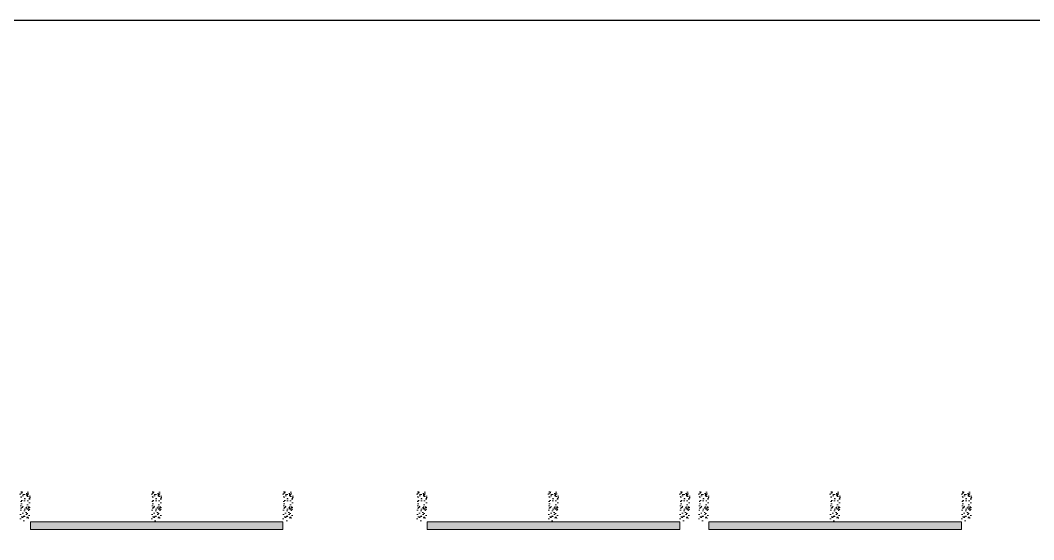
# Model space of a CAD drawing. Header units: millimetres. Extents: x 1078357 to 1340092, y -4684019 to -4550360.
# Drawn here: x 1259534 to 1279584, y -4623832 to -4613562 of the extents above; entities that cross this region are included whole.
import ezdxf

# ---------------------------------------------------------------- set-up
doc = ezdxf.new("R2010")
doc.units = ezdxf.units.MM
doc.layers.add('S-NON STR RCC WALL', color=8, linetype='Continuous', lineweight=0)
doc.layers.add('Wall-boundary', color=6, linetype='Continuous', lineweight=30)
pattern_1 = [(50, (-6208385.72, 28248190.43), (182.184669, -15.93908554), [19.05, -209.55]), (355, (-6208385.72, 28248190.43), (-35.2434214, 191.0568452), [15.24, -167.6405842]), (100.4514447, (-6208370.54, 28248189.1), (146.9412471, 175.1177519), [16.1900088, -178.0902446]), (46.1842, (-6208385.72, 28248241.23), (271.0790409, -42.042328), [28.575, -314.325]), (96.6355576, (-6208363.13, 28248237.72), (237.404134, 247.4261246), [24.2850231, -267.1356082]), (351.1841512, (-6208385.72, 28248241.23), (237.404134, 247.4261246), [22.859967, -251.459732]), (21, (-6208360.32, 28248228.53), (151.6143913, -102.2651982), [19.05, -209.55]), (326, (-6208360.32, 28248228.53), (61.8020283, 184.1879661), [15.24, -167.64]), (71.451445, (-6208347.69, 28248220), (213.4164193, 81.9227689), [16.1900088, -178.0899376]), (37.5, (-6208385.72, 28248190.43), (3.08860325, 84.55503887), [0, -165.608, 0, -170.18, 0, -168.275]), (7.5, (-6208385.72, 28248190.43), (66.8196625, 100.18057482), [0, -97.028, 0, -161.798, 0, -64.135]), (327.5, (-6208442.36, 28248190.43), (135.59059517, -5.72874399), [0, -63.5, 0, -198.12, 0, -262.89]), (317.5, (-6208467.76, 28248190.43), (148.1291814, 25.42649103), [0, -82.55, 0, -131.572, 0, -186.69])]

msp = doc.modelspace()

# ---------------------------------------------------------------- hatches: boundary and pattern name
at = {"layer": 'S-NON STR RCC WALL'}
h = msp.add_hatch(dxfattribs=at)
h.set_pattern_fill('AR-CONC', color=256, angle=180)
h.set_pattern_definition([(50, (-7274310.42, 32932209.61), (182.184669, -15.93908554), [19.05, -209.55]), (355, (-7274310.42, 32932209.61), (-35.2434214, 191.0568452), [15.24, -167.6405842]), (100.4514447, (-7274295.23, 32932208.29), (146.9412471, 175.1177519), [16.1900088, -178.0902446]), (46.1842, (-7274310.42, 32932260.41), (271.0790409, -42.0423279), [28.575, -314.325]), (96.6355576, (-7274287.83, 32932256.9), (237.404134, 247.4261246), [24.2850231, -267.1356082]), (351.1841512, (-7274310.42, 32932260.41), (237.404134, 247.4261246), [22.859967, -251.459732]), (21, (-7274285.02, 32932247.71), (151.61439127, -102.2651982), [19.05, -209.55]), (326, (-7274285.02, 32932247.71), (61.80202835, 184.1879661), [15.24, -167.64]), (71.451445, (-7274272.38, 32932239.2), (213.4164193, 81.9227689), [16.1900088, -178.0899376]), (37.5, (-7274310.415, 32932209.615), (3.08860325, 84.55503887), [0, -165.608, 0, -170.18, 0, -168.275]), (7.5, (-7274310.415, 32932209.615), (66.8196625, 100.18057482), [0, -97.028, 0, -161.798, 0, -64.135]), (327.5, (-7274367.06, 32932209.615), (135.59059517, -5.72874399), [0, -63.5, 0, -198.12, 0, -262.89]), (317.5, (-7274392.46, 32932209.61), (148.1291814, 25.42649103), [0, -82.55, 0, -131.572, 0, -186.69])])
h.paths.add_polyline_path([(1259734.4, -4623478.6), (1259734.4, -4622878.6), (1259534.4, -4622878.6), (1259534.4, -4623478.6), (1259734.4, -4623478.6)], is_closed=False)
h = msp.add_hatch(dxfattribs=at)
h.set_pattern_fill('AR-CONC', color=256, angle=180)
h.set_pattern_definition([(50, (-7271710.42, 32932209.61), (182.184669, -15.93908554), [19.05, -209.55]), (355, (-7271710.42, 32932209.61), (-35.2434214, 191.0568452), [15.24, -167.6405842]), (100.4514447, (-7271695.23, 32932208.29), (146.9412471, 175.1177519), [16.1900088, -178.0902446]), (46.1842, (-7271710.42, 32932260.41), (271.0790409, -42.0423279), [28.575, -314.325]), (96.6355576, (-7271687.83, 32932256.9), (237.404134, 247.4261246), [24.2850231, -267.1356082]), (351.1841512, (-7271710.42, 32932260.41), (237.404134, 247.4261246), [22.859967, -251.459732]), (21, (-7271685.02, 32932247.71), (151.61439127, -102.2651982), [19.05, -209.55]), (326, (-7271685.02, 32932247.71), (61.80202835, 184.1879661), [15.24, -167.64]), (71.451445, (-7271672.38, 32932239.2), (213.4164193, 81.9227689), [16.1900088, -178.0899376]), (37.5, (-7271710.415, 32932209.615), (3.08860325, 84.55503887), [0, -165.608, 0, -170.18, 0, -168.275]), (7.5, (-7271710.415, 32932209.615), (66.8196625, 100.18057482), [0, -97.028, 0, -161.798, 0, -64.135]), (327.5, (-7271767.06, 32932209.615), (135.59059517, -5.72874399), [0, -63.5, 0, -198.12, 0, -262.89]), (317.5, (-7271792.46, 32932209.61), (148.1291814, 25.42649103), [0, -82.55, 0, -131.572, 0, -186.69])])
h.paths.add_polyline_path([(1262334.4, -4623478.6), (1262334.4, -4622878.6), (1262134.4, -4622878.6), (1262134.4, -4623478.6), (1262334.4, -4623478.6)], is_closed=False)
h = msp.add_hatch(dxfattribs=at)
h.set_pattern_fill('AR-CONC', color=256, angle=180)
h.set_pattern_definition([(50, (-7269110.42, 32932209.61), (182.184669, -15.93908554), [19.05, -209.55]), (355, (-7269110.42, 32932209.61), (-35.2434214, 191.0568452), [15.24, -167.6405842]), (100.4514447, (-7269095.23, 32932208.29), (146.9412471, 175.1177519), [16.1900088, -178.0902446]), (46.1842, (-7269110.42, 32932260.41), (271.0790409, -42.0423279), [28.575, -314.325]), (96.6355576, (-7269087.83, 32932256.9), (237.404134, 247.4261246), [24.2850231, -267.1356082]), (351.1841512, (-7269110.42, 32932260.41), (237.404134, 247.4261246), [22.859967, -251.459732]), (21, (-7269085.02, 32932247.71), (151.61439127, -102.2651982), [19.05, -209.55]), (326, (-7269085.02, 32932247.71), (61.80202835, 184.1879661), [15.24, -167.64]), (71.451445, (-7269072.38, 32932239.2), (213.4164193, 81.9227689), [16.1900088, -178.0899376]), (37.5, (-7269110.415, 32932209.615), (3.08860325, 84.55503887), [0, -165.608, 0, -170.18, 0, -168.275]), (7.5, (-7269110.415, 32932209.615), (66.8196625, 100.18057482), [0, -97.028, 0, -161.798, 0, -64.135]), (327.5, (-7269167.06, 32932209.615), (135.59059517, -5.72874399), [0, -63.5, 0, -198.12, 0, -262.89]), (317.5, (-7269192.46, 32932209.61), (148.1291814, 25.42649103), [0, -82.55, 0, -131.572, 0, -186.69])])
h.paths.add_polyline_path([(1264934.4, -4623478.6), (1264934.4, -4622878.6), (1264734.4, -4622878.6), (1264734.4, -4623478.6), (1264934.4, -4623478.6)], is_closed=False)
h = msp.add_hatch(dxfattribs=at)
h.set_pattern_fill('AR-CONC', color=256, angle=180)
h.set_pattern_definition([(50, (-7266460.44, 32932209.61), (182.184669, -15.93908554), [19.05, -209.55]), (355, (-7266460.44, 32932209.61), (-35.2434214, 191.0568452), [15.24, -167.6405842]), (100.4514447, (-7266445.25, 32932208.29), (146.9412471, 175.1177519), [16.1900088, -178.0902446]), (46.1842, (-7266460.44, 32932260.41), (271.0790409, -42.0423279), [28.575, -314.325]), (96.6355576, (-7266437.85, 32932256.9), (237.404134, 247.4261246), [24.2850231, -267.1356082]), (351.1841512, (-7266460.44, 32932260.41), (237.404134, 247.4261246), [22.859967, -251.459732]), (21, (-7266435.04, 32932247.71), (151.61439127, -102.2651982), [19.05, -209.55]), (326, (-7266435.04, 32932247.71), (61.80202835, 184.1879661), [15.24, -167.64]), (71.451445, (-7266422.4, 32932239.2), (213.4164193, 81.9227689), [16.1900088, -178.0899376]), (37.5, (-7266460.436, 32932209.615), (3.08860325, 84.55503887), [0, -165.608, 0, -170.18, 0, -168.275]), (7.5, (-7266460.44, 32932209.615), (66.8196625, 100.18057482), [0, -97.028, 0, -161.798, 0, -64.135]), (327.5, (-7266517.08, 32932209.615), (135.59059517, -5.72874399), [0, -63.5, 0, -198.12, 0, -262.89]), (317.5, (-7266542.48, 32932209.61), (148.1291814, 25.42649103), [0, -82.55, 0, -131.572, 0, -186.69])])
h.paths.add_polyline_path([(1267584.3, -4623478.6), (1267584.3, -4622878.6), (1267384.4, -4622878.6), (1267384.4, -4623478.6), (1267584.3, -4623478.6)], is_closed=False)
h = msp.add_hatch(dxfattribs=at)
h.set_pattern_fill('AR-CONC', color=256, angle=180)
h.set_pattern_definition([(50, (-7263860.44, 32932209.62), (182.184669, -15.93908554), [19.05, -209.55]), (355, (-7263860.44, 32932209.62), (-35.2434214, 191.0568452), [15.24, -167.6405842]), (100.4514447, (-7263845.25, 32932208.3), (146.9412471, 175.1177519), [16.1900088, -178.0902446]), (46.1842, (-7263860.44, 32932260.42), (271.0790409, -42.0423279), [28.575, -314.325]), (96.6355576, (-7263837.85, 32932256.92), (237.404134, 247.4261246), [24.2850231, -267.1356082]), (351.1841512, (-7263860.44, 32932260.42), (237.404134, 247.4261246), [22.859967, -251.459732]), (21, (-7263835.04, 32932247.72), (151.61439127, -102.2651982), [19.05, -209.55]), (326, (-7263835.04, 32932247.72), (61.80202835, 184.1879661), [15.24, -167.64]), (71.451445, (-7263822.4, 32932239.2), (213.4164193, 81.9227689), [16.1900088, -178.0899376]), (37.5, (-7263860.436, 32932209.62), (3.08860325, 84.55503887), [0, -165.608, 0, -170.18, 0, -168.275]), (7.5, (-7263860.44, 32932209.62), (66.8196625, 100.18057482), [0, -97.028, 0, -161.798, 0, -64.135]), (327.5, (-7263917.08, 32932209.62), (135.59059517, -5.72874399), [0, -63.5, 0, -198.12, 0, -262.89]), (317.5, (-7263942.48, 32932209.62), (148.1291814, 25.42649103), [0, -82.55, 0, -131.572, 0, -186.69])])
h.paths.add_polyline_path([(1270184.3, -4623478.6), (1270184.3, -4622878.6), (1269984.4, -4622878.6), (1269984.4, -4623478.6), (1270184.3, -4623478.6)], is_closed=False)
h = msp.add_hatch(dxfattribs=at)
h.set_pattern_fill('AR-CONC', color=256, angle=180)
h.set_pattern_definition([(50, (-7261260.44, 32932209.61), (182.184669, -15.93908554), [19.05, -209.55]), (355, (-7261260.44, 32932209.61), (-35.2434214, 191.0568452), [15.24, -167.6405842]), (100.4514447, (-7261245.25, 32932208.29), (146.9412471, 175.1177519), [16.1900088, -178.0902446]), (46.1842, (-7261260.44, 32932260.41), (271.0790409, -42.0423279), [28.575, -314.325]), (96.6355576, (-7261237.85, 32932256.9), (237.404134, 247.4261246), [24.2850231, -267.1356082]), (351.1841512, (-7261260.44, 32932260.41), (237.404134, 247.4261246), [22.859967, -251.459732]), (21, (-7261235.04, 32932247.71), (151.61439127, -102.2651982), [19.05, -209.55]), (326, (-7261235.04, 32932247.71), (61.80202835, 184.1879661), [15.24, -167.64]), (71.451445, (-7261222.4, 32932239.2), (213.4164193, 81.9227689), [16.1900088, -178.0899376]), (37.5, (-7261260.436, 32932209.615), (3.08860325, 84.55503887), [0, -165.608, 0, -170.18, 0, -168.275]), (7.5, (-7261260.44, 32932209.615), (66.8196625, 100.18057482), [0, -97.028, 0, -161.798, 0, -64.135]), (327.5, (-7261317.08, 32932209.615), (135.59059517, -5.72874399), [0, -63.5, 0, -198.12, 0, -262.89]), (317.5, (-7261342.48, 32932209.61), (148.1291814, 25.42649103), [0, -82.55, 0, -131.572, 0, -186.69])])
h.paths.add_polyline_path([(1272784.3, -4623478.6), (1272784.3, -4622878.6), (1272584.4, -4622878.6), (1272584.4, -4623478.6), (1272784.3, -4623478.6)], is_closed=False)
h = msp.add_hatch(dxfattribs=at)
h.set_pattern_fill('AR-CONC', color=256, angle=180)
h.set_pattern_definition([(50, (-7260885.44, 32932209.66), (182.184669, -15.93908554), [19.05, -209.55]), (355, (-7260885.44, 32932209.66), (-35.2434214, 191.0568452), [15.24, -167.6405842]), (100.4514447, (-7260870.25, 32932208.33), (146.9412471, 175.1177519), [16.1900088, -178.0902446]), (46.1842, (-7260885.44, 32932260.46), (271.0790409, -42.0423279), [28.575, -314.325]), (96.6355576, (-7260862.85, 32932256.96), (237.404134, 247.4261246), [24.2850231, -267.1356082]), (351.1841512, (-7260885.44, 32932260.46), (237.404134, 247.4261246), [22.859967, -251.459732]), (21, (-7260860.04, 32932247.76), (151.61439127, -102.2651982), [19.05, -209.55]), (326, (-7260860.04, 32932247.76), (61.80202835, 184.1879661), [15.24, -167.64]), (71.451445, (-7260847.4, 32932239.24), (213.4164193, 81.9227689), [16.1900088, -178.0899376]), (37.5, (-7260885.436, 32932209.66), (3.08860325, 84.55503887), [0, -165.608, 0, -170.18, 0, -168.275]), (7.5, (-7260885.44, 32932209.66), (66.8196625, 100.18057482), [0, -97.028, 0, -161.798, 0, -64.135]), (327.5, (-7260942.08, 32932209.66), (135.59059517, -5.72874399), [0, -63.5, 0, -198.12, 0, -262.89]), (317.5, (-7260967.48, 32932209.66), (148.1291814, 25.42649103), [0, -82.55, 0, -131.572, 0, -186.69])])
h.paths.add_polyline_path([(1273159.3, -4623478.5), (1273159.3, -4622878.5), (1272959.4, -4622878.5), (1272959.4, -4623478.5), (1273159.3, -4623478.5)], is_closed=False)
h = msp.add_hatch(dxfattribs=at)
h.set_pattern_fill('AR-CONC', color=256, angle=180)
h.set_pattern_definition([(50, (-7258285.42, 32932209.61), (182.184669, -15.93908554), [19.05, -209.55]), (355, (-7258285.42, 32932209.61), (-35.2434214, 191.0568452), [15.24, -167.6405842]), (100.4514447, (-7258270.23, 32932208.29), (146.9412471, 175.1177519), [16.1900088, -178.0902446]), (46.1842, (-7258285.42, 32932260.41), (271.0790409, -42.0423279), [28.575, -314.325]), (96.6355576, (-7258262.83, 32932256.9), (237.404134, 247.4261246), [24.2850231, -267.1356082]), (351.1841512, (-7258285.42, 32932260.41), (237.404134, 247.4261246), [22.859967, -251.459732]), (21, (-7258260.02, 32932247.71), (151.61439127, -102.2651982), [19.05, -209.55]), (326, (-7258260.02, 32932247.71), (61.80202835, 184.1879661), [15.24, -167.64]), (71.451445, (-7258247.38, 32932239.2), (213.4164193, 81.9227689), [16.1900088, -178.0899376]), (37.5, (-7258285.415, 32932209.615), (3.08860325, 84.55503887), [0, -165.608, 0, -170.18, 0, -168.275]), (7.5, (-7258285.415, 32932209.615), (66.8196625, 100.18057482), [0, -97.028, 0, -161.798, 0, -64.135]), (327.5, (-7258342.06, 32932209.615), (135.59059517, -5.72874399), [0, -63.5, 0, -198.12, 0, -262.89]), (317.5, (-7258367.46, 32932209.61), (148.1291814, 25.42649103), [0, -82.55, 0, -131.572, 0, -186.69])])
h.paths.add_polyline_path([(1275759.4, -4623478.6), (1275759.4, -4622878.6), (1275559.4, -4622878.6), (1275559.4, -4623478.6), (1275759.4, -4623478.6)], is_closed=False)
h = msp.add_hatch(dxfattribs=at)
h.set_pattern_fill('AR-CONC', color=256, angle=180)
h.set_pattern_definition([(50, (-7255685.44, 32932209.65), (182.184669, -15.93908554), [19.05, -209.55]), (355, (-7255685.44, 32932209.65), (-35.2434214, 191.0568452), [15.24, -167.6405842]), (100.4514447, (-7255670.25, 32932208.33), (146.9412471, 175.1177519), [16.1900088, -178.0902446]), (46.1842, (-7255685.44, 32932260.45), (271.0790409, -42.0423279), [28.575, -314.325]), (96.6355576, (-7255662.85, 32932256.95), (237.404134, 247.4261246), [24.2850231, -267.1356082]), (351.1841512, (-7255685.44, 32932260.45), (237.404134, 247.4261246), [22.859967, -251.459732]), (21, (-7255660.04, 32932247.75), (151.61439127, -102.2651982), [19.05, -209.55]), (326, (-7255660.04, 32932247.75), (61.80202835, 184.1879661), [15.24, -167.64]), (71.451445, (-7255647.4, 32932239.23), (213.4164193, 81.9227689), [16.1900088, -178.0899376]), (37.5, (-7255685.436, 32932209.654), (3.08860325, 84.55503887), [0, -165.608, 0, -170.18, 0, -168.275]), (7.5, (-7255685.44, 32932209.65), (66.8196625, 100.18057482), [0, -97.028, 0, -161.798, 0, -64.135]), (327.5, (-7255742.08, 32932209.654), (135.59059517, -5.72874399), [0, -63.5, 0, -198.12, 0, -262.89]), (317.5, (-7255767.48, 32932209.65), (148.1291814, 25.42649103), [0, -82.55, 0, -131.572, 0, -186.69])])
h.paths.add_polyline_path([(1278359.3, -4623478.5), (1278359.3, -4622878.5), (1278159.4, -4622878.5), (1278159.4, -4623478.5), (1278359.3, -4623478.5)], is_closed=False)
h = msp.add_hatch(dxfattribs=at)
h.set_pattern_fill('AR-CONC', color=256)
h.set_pattern_definition(pattern_1)
h.paths.add_polyline_path([(1264731.4, -4623478.6), (1259734.3, -4623478.6), (1259734.3, -4623628.6), (1264731.4, -4623628.6)])
h = msp.add_hatch(dxfattribs=at)
h.set_pattern_fill('AR-CONC', color=256, angle=180)
h.set_pattern_definition(pattern_1)
h.paths.add_polyline_path([(1267587.3, -4623478.6), (1272584.3, -4623478.6), (1272584.3, -4623628.6), (1267587.3, -4623628.6)])
h = msp.add_hatch(dxfattribs=at)
h.set_pattern_fill('AR-CONC', color=256)
h.set_pattern_definition(pattern_1)
h.paths.add_polyline_path([(1278156.4, -4623478.6), (1273159.3, -4623478.6), (1273159.3, -4623628.6), (1278156.4, -4623628.6)])

# ---------------------------------------------------------------- linework, layer by layer
at = {"layer": 'S-NON STR RCC WALL', "elevation": 0}
for points in [[(1264731.4, -4623478.6), (1259734.3, -4623478.6), (1259734.3, -4623628.6), (1264731.4, -4623628.6)], [(1267587.3, -4623478.6), (1272584.3, -4623478.6), (1272584.3, -4623628.6), (1267587.3, -4623628.6)], [(1278156.4, -4623478.6), (1273159.3, -4623478.6), (1273159.3, -4623628.6), (1278156.4, -4623628.6)]]:
    msp.add_lwpolyline(points, close=True, dxfattribs=at)
at = {"layer": 'Wall-boundary', "ltscale": 700, "elevation": 0}
msp.add_lwpolyline([(1222484.4, -4613561.6), (1323871.3, -4613561.6), (1323871.3, -4653484.2), (1222484.4, -4653484.2)], close=True, dxfattribs=at)

doc.saveas('drawing.dxf')
